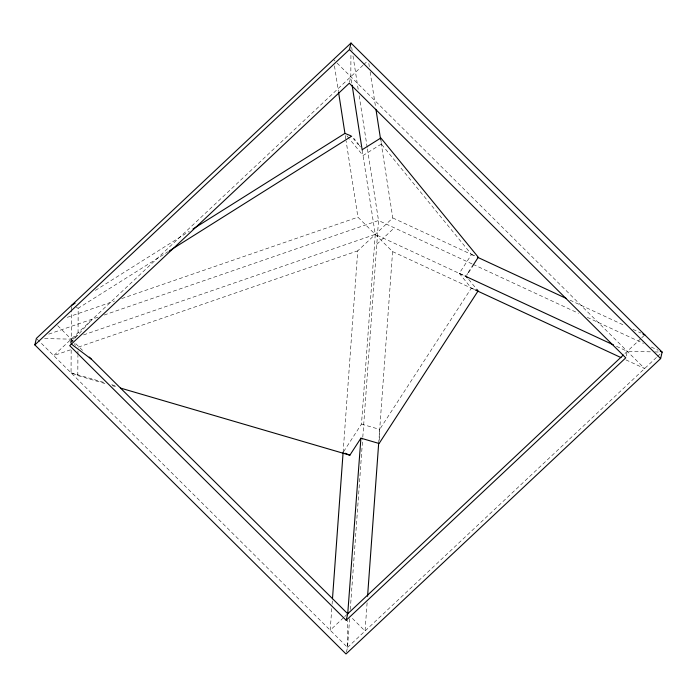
<?xml version="1.0" encoding="UTF-8"?>
<svg xmlns="http://www.w3.org/2000/svg" width="697" height="697" viewBox="0 0 697 697"><rect width="100%" height="100%" fill="white"/><g stroke="black" fill="none" stroke-linecap="round" stroke-linejoin="round"><path stroke-width="0.52" stroke-dasharray="3.48 2.61" d="M104.898 383.516L77.803 375.587L71.042 372.817L71.181 348.927M71.216 342.41L71.399 310.914M71.408 309.825L71.425 305.486M77.803 375.587L77.916 355.409M77.925 354.346L77.942 351.157M168.439 251.469L78.186 308.248L78.038 334.804L71.233 339.151L43.772 338.55M346.435 652.104L347.533 647.443L347.681 620.295M351.802 83.091L350.809 76.705L350.948 52.806M379.238 440.243L379.691 429.413L471.338 288.149L459.271 273.372L471.529 254.483L381.329 144.044L380.858 137.971M331.772 608.542L330.195 630.227L343.917 617.35M332.086 604.212L332.321 600.953M343.107 452.431L357.735 250.85L392.786 217.943L380.423 138.241M343.682 451.543L361.49 424.09L375.265 234.401L362.205 150.221M37.133 339.134L347.533 647.443L349.807 616.017M350.286 609.509L362.71 438.274M362.788 437.193L378.523 220.505L367.345 148.444M367.101 602.792L365.054 630.994L351.488 617.516M378.671 443.37L392.594 251.608L357.927 217.185L346.104 140.916M70.284 343.229L71.233 339.151L75.346 337.731M349.493 82.29L350.809 76.705M626.202 355.984L627.291 351.332L650.528 351.837M466.615 275.245L467.783 273.442M70.981 342.462L91.804 319.845M362.998 65.257L53.713 355.601L71.172 349.58M363.764 64.542L367.572 60.97M376.798 244.281L394.319 227.832M344.675 616.636L347.725 613.778M624.921 353.562L641.005 338.454M641.771 337.74L644.821 334.874M347.533 647.443L656.818 357.099M657.576 356.385L660.625 353.527M95.376 290.414L189.305 231.317M381.329 144.044L363.032 155.553L349.633 139.139M67.26 317.335L114.508 301.052M121.696 298.577L357.927 217.185M48.712 334.142L98.024 317.144M104.193 315.018L378.523 220.505L472.113 263.919M83.562 334.9L375.265 234.401L464.185 275.655M78.36 347.106L357.735 250.85M654.753 351.933L660.042 352.046M361.49 424.09L379.691 429.413M71.042 372.817L105.439 382.88M111.694 384.709L116.904 386.234M112.2 385.65L117.41 387.175M471.529 254.483L477.323 256.853M459.271 273.372L466.032 276.143M471.338 288.149L475.197 289.725M76.261 307.464L78.186 308.248M392.786 217.943L475.467 256.304M569.989 300.163L625.131 325.743M633.007 329.393L640.883 333.053M473.097 264.381L578.449 313.258M587.318 317.37L643.444 343.412M651.32 347.071L658.212 350.269M616.488 346.313L627.291 351.332M392.594 251.608L475.276 289.969M625.915 359.861L644.629 368.547L335.736 61.737M333.48 59.489L334.987 60.987M57.668 325.673L72.741 340.65M75.755 343.638L84.041 351.872M359.173 145.316L360.532 146.98M468.715 279.427L476.086 288.453M346.949 135.854L348.962 138.32M71.233 339.151L73.682 342.741M74.291 343.647L75.511 345.442M368.826 63.453L369.323 66.659M370.151 72L375.788 108.323M351.671 47.335L352.168 50.567M353.004 55.943L358.171 89.286M359.173 95.742L367.18 147.363M334.473 65.91L338.454 91.621M345.268 135.54L345.939 139.836"/><path stroke-width="1.05" d="M332.478 598.784L343.107 452.431M367.572 596.284L378.671 443.37M476.757 289.272L478.098 290.919L379.107 443.492L360.915 438.169L347.725 613.778L346.191 620.295L69.709 345.668L349.275 83.222L625.767 357.849L346.191 620.295M34.85 344.91L36.383 338.385L351 43.04L662.15 352.09L660.617 358.615L346 653.96L34.85 344.91L349.467 49.557L351 43.04M120.537 388.09L349.859 455.202L360.915 438.169M468.367 272.544L470.118 269.844M471.869 267.143L478.29 257.245L380.858 137.971L362.571 149.472M623.336 355.043L347.725 613.778L89.321 357.108M71.425 305.486L75.11 303.169M192.991 228.999L344.937 133.388L350.73 135.767M169.354 250.885L351.697 136.159M345.032 453.224L349.859 455.202M477.436 257.219L566.051 298.333M642.852 333.968L644.821 334.874M660.181 351.175L662.15 352.09M465.169 276.108L613.534 344.945M475.276 289.969L620.992 357.578M71.129 343.874L91.577 359.356M349.467 49.557L660.617 358.615M353.736 138.659L355.095 140.324M357.134 142.815L358.493 144.479M466.032 276.143L467.373 277.789M375.953 109.394L380.423 138.241M352.133 85.226L362.205 150.221M338.629 92.692L344.937 133.388"/></g></svg>
